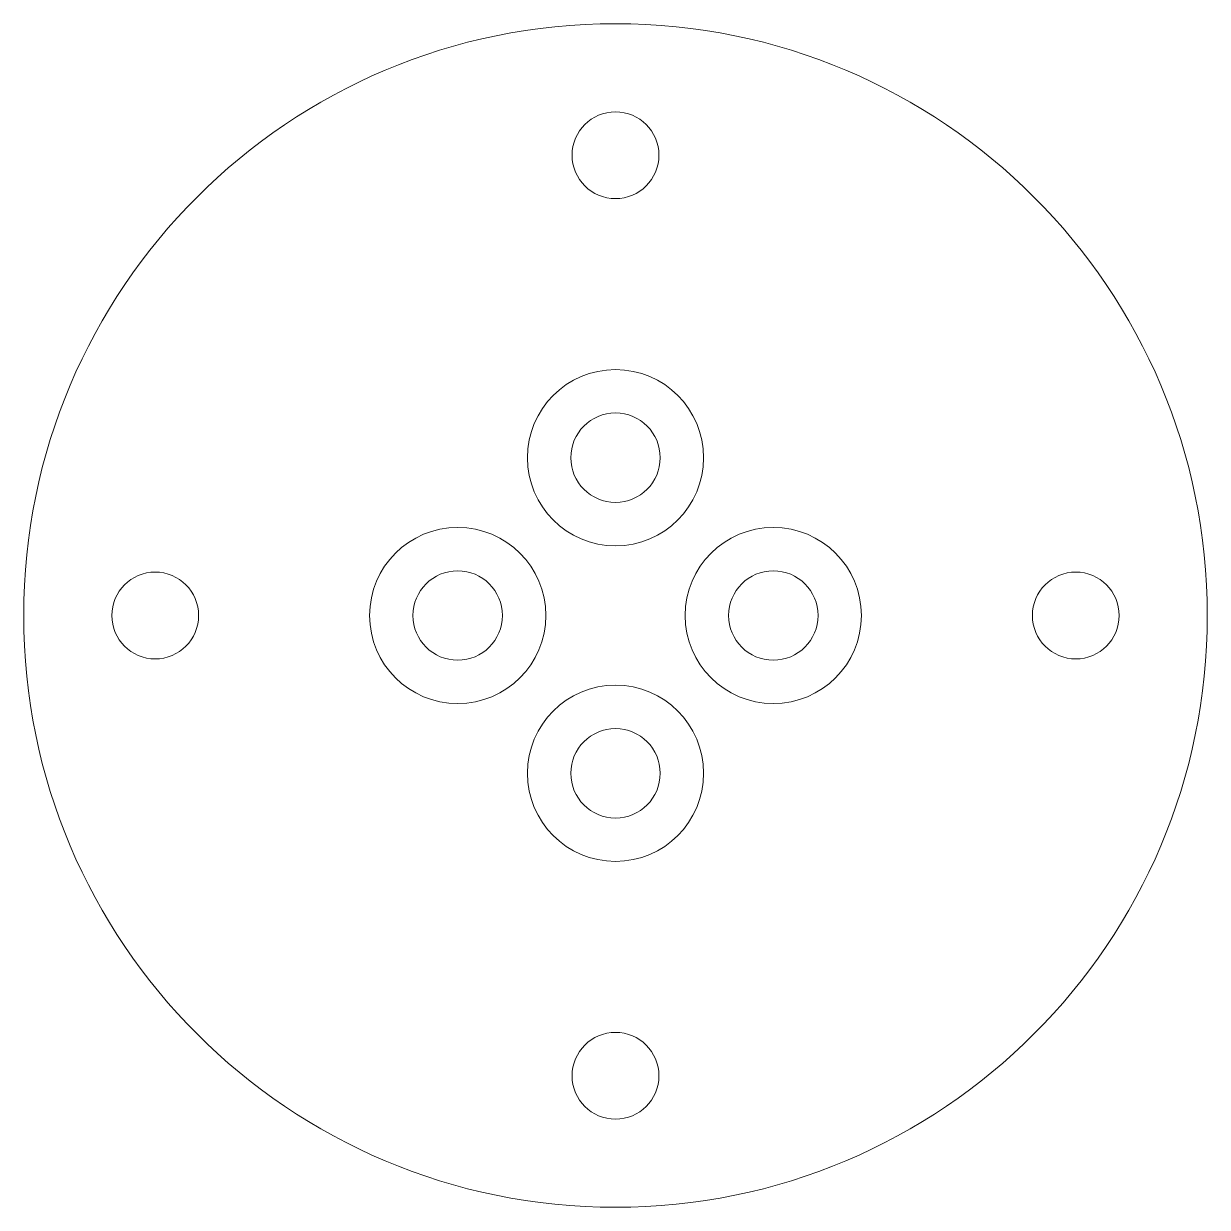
# Model space of a CAD drawing. Header units: millimetres. Extents: x -22.5 to 22.5, y -22.5 to 22.5.
import ezdxf

# ---------------------------------------------------------------- set-up
doc = ezdxf.new("R2010")
doc.units = ezdxf.units.MM

msp = doc.modelspace()

# ---------------------------------------------------------------- linework, layer by layer
at = {"color": 7, "linetype": 'Continuous', "lineweight": 15}
for centre, radius in [((0, 0), 22.5), ((0, 17.5), 1.65), ((0, 6), 3.35), ((0, 6), 1.7), ((-6, 0), 3.35), ((6, 0), 3.35), ((-17.5, 0), 1.65), ((-6, 0), 1.7), ((6, 0), 1.7), ((17.5, 0), 1.65), ((0, -6), 3.35), ((0, -6), 1.7), ((0, -17.5), 1.65)]:
    msp.add_circle(centre, radius, dxfattribs=at)

doc.saveas('drawing.dxf')
